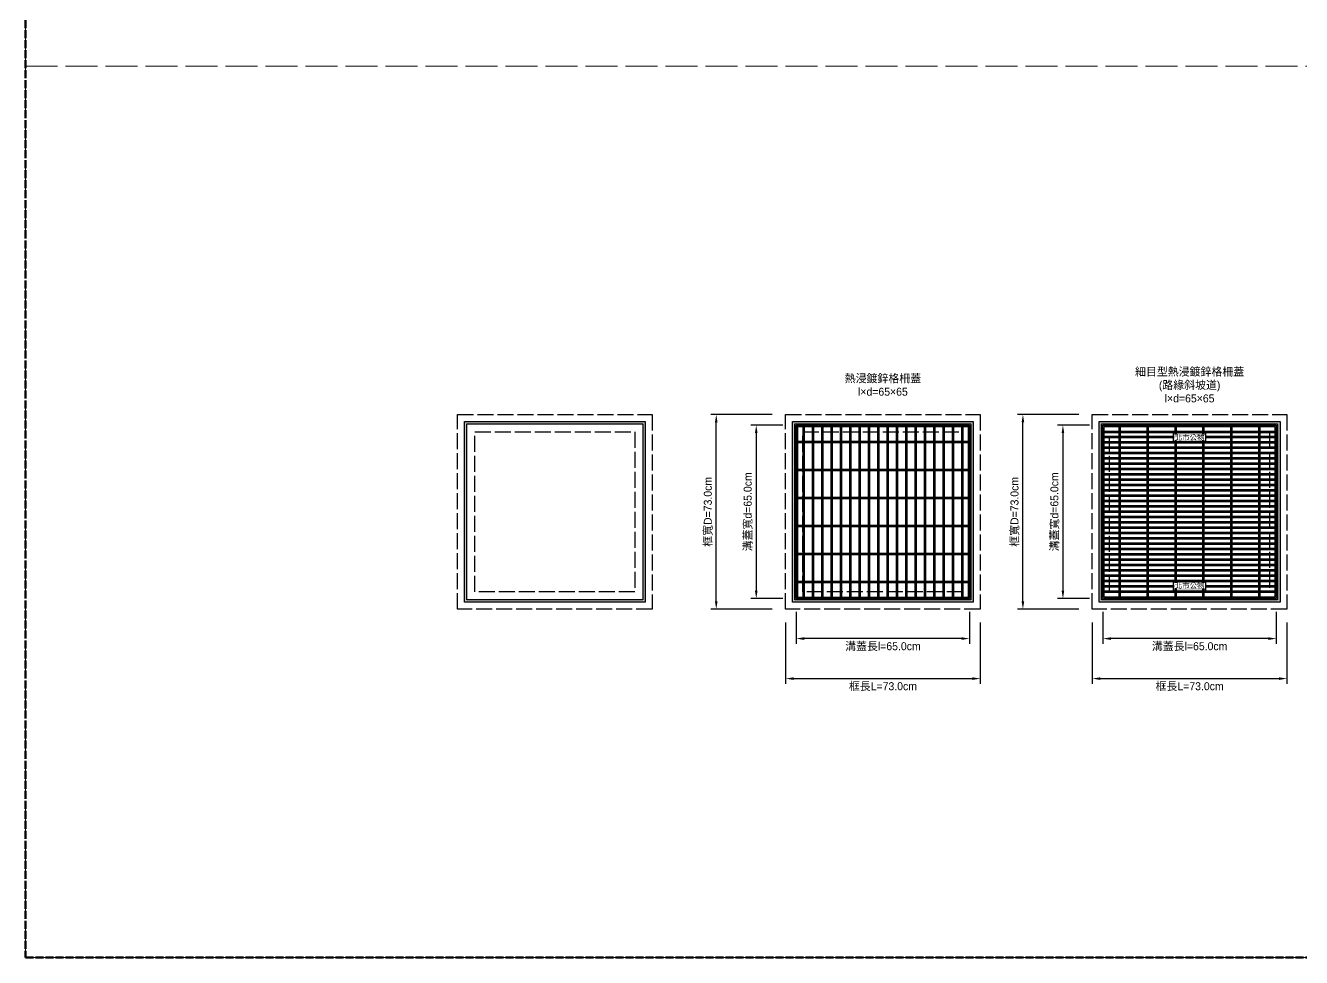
# Model space of a CAD drawing. Extents: x -7340 to 3675, y -3342 to 777.
# Drawn here: x 300 to 778.4, y -1397 to -1047.8 of the extents above; entities that cross this region are included whole.
import ezdxf

# ---------------------------------------------------------------- set-up
doc = ezdxf.new("R2010")
doc.units = 0
doc.header["$MEASUREMENT"] = 0
doc.linetypes.add('ACAD_ISO02W100', pattern=[15, 12, -3])
doc.layers.add('一、3.基本-變更', color=1, linetype='Continuous', lineweight=50)
doc.layers.add('二、6.繪圖-其他施作項目', color=35, linetype='Continuous', lineweight=30)
doc.layers.add('一、4.基本-隱藏', color=9, linetype='ACAD_ISO02W100', lineweight=20, plot=False)
doc.layers.add('三、3.文字-註解文字', color=2, linetype='Continuous')
doc.styles.get("Standard").update_dxf_attribs({"font": 'kaiu.ttf', "height": 2})
doc.styles.add('註解文字', font='MS PGothic.ttf', dxfattribs={"height": 3})
doc.dimstyles.new('註解文字', dxfattribs={"dimtxt": 3, "dimasz": 3, "dimexe": 2, "dimexo": 5, "dimgap": 1, "dimtad": 2, "dimzin": 0, "dimdsep": 46, "dimtxsty": '註解文字', "dimcen": 0.1, "dimclrd": 144, "dimclre": 144, "dimclrt": 256, "dimadec": 0, "dimazin": 0, "dimtfac": 1, "dimtofl": 0, "dimtmove": 0, "dimatfit": 3, "dimfxl": 15, "dimtolj": 1, "dimtzin": 0, "dimlwd": -1, "dimlwe": -1, "dimarcsym": 1})
pattern_1 = [(45, (-813.8608, -1016.3457), (-2.65165, 2.65165), []), (45, (-812.977, -1016.3457), (-2.65165, 2.65165), []), (45, (-812.093, -1016.3457), (-2.65165, 2.65165), []), (45, (-811.209, -1016.3457), (-2.65165, 2.65165), [])]

# ---------------------------------------------------------------- blocks, each defined once
blk = doc.blocks.new('*D14')
at = {"layer": 'Defpoints', "color": 0, "transparency": 16777216}
for p in [(589, -1197.5), (574, -1262.5), (589, -1262.5)]:
    blk.add_point(p, dxfattribs=at)
at = {"layer": '三、3.文字-註解文字', "color": 144, "transparency": 16777216}
for p, q in [((584, -1197.5), (572, -1197.5)), ((574, -1200.5), (574, -1259.5)), ((584, -1262.5), (572, -1262.5))]:
    blk.add_line(p, q, dxfattribs=at)
for points in [[(573.5, -1200.5), (574.5, -1200.5), (574, -1197.5)], [(573.5, -1259.5), (574.5, -1259.5), (574, -1262.5)]]:
    blk.add_solid(points, dxfattribs=at)
at = {"layer": '三、3.文字-註解文字', "transparency": 16777216, "insert": (570.97, -1230), "char_height": 3, "attachment_point": 5, "rotation": 90, "style": '註解文字'}
blk.add_mtext('\\A1;溝蓋寬{\\fMS PGothic|b0|i0|c128|p34;d=65.0cm}', dxfattribs=at)
blk = doc.blocks.new('*D15')
at = {"layer": 'Defpoints', "color": 0, "transparency": 16777216}
for p in [(589, -1262.5), (654, -1262.5), (589, -1277.5)]:
    blk.add_point(p, dxfattribs=at)
at = {"layer": '三、3.文字-註解文字', "color": 144, "transparency": 16777216}
for p, q in [((589, -1267.5), (589, -1279.5)), ((654, -1267.5), (654, -1279.5)), ((651, -1277.5), (592, -1277.5))]:
    blk.add_line(p, q, dxfattribs=at)
for points in [[(592, -1277), (592, -1278), (589, -1277.5)], [(651, -1277), (651, -1278), (654, -1277.5)]]:
    blk.add_solid(points, dxfattribs=at)
at = {"layer": '三、3.文字-註解文字', "transparency": 16777216, "insert": (621.5, -1280.53), "char_height": 3, "attachment_point": 5, "style": '註解文字'}
blk.add_mtext('\\A1;溝蓋長l{\\fMS PGothic|b0|i0|c128|p34;=65.0cm}', dxfattribs=at)
blk = doc.blocks.new('*D20')
at = {"layer": 'Defpoints', "color": 0, "transparency": 16777216}
for p in [(704, -1197.5), (689, -1262.5), (704, -1262.5)]:
    blk.add_point(p, dxfattribs=at)
at = {"layer": '三、3.文字-註解文字', "color": 144, "transparency": 16777216}
for p, q in [((699, -1197.5), (687, -1197.5)), ((689, -1200.5), (689, -1259.5)), ((699, -1262.5), (687, -1262.5))]:
    blk.add_line(p, q, dxfattribs=at)
for points in [[(688.5, -1200.5), (689.5, -1200.5), (689, -1197.5)], [(688.5, -1259.5), (689.5, -1259.5), (689, -1262.5)]]:
    blk.add_solid(points, dxfattribs=at)
at = {"layer": '三、3.文字-註解文字', "transparency": 16777216, "insert": (685.97, -1230), "char_height": 3, "attachment_point": 5, "rotation": 90, "style": '註解文字'}
blk.add_mtext('\\A1;溝蓋寬{\\fMS PGothic|b0|i0|c128|p34;d=65.0cm}', dxfattribs=at)
blk = doc.blocks.new('*D21')
at = {"layer": 'Defpoints', "color": 0, "transparency": 16777216}
for p in [(704, -1262.5), (769, -1262.5), (704, -1277.5)]:
    blk.add_point(p, dxfattribs=at)
at = {"layer": '三、3.文字-註解文字', "color": 144, "transparency": 16777216}
for p, q in [((704, -1267.5), (704, -1279.5)), ((769, -1267.5), (769, -1279.5)), ((766, -1277.5), (707, -1277.5))]:
    blk.add_line(p, q, dxfattribs=at)
for points in [[(707, -1277), (707, -1278), (704, -1277.5)], [(766, -1277), (766, -1278), (769, -1277.5)]]:
    blk.add_solid(points, dxfattribs=at)
at = {"layer": '三、3.文字-註解文字', "transparency": 16777216, "insert": (736.5, -1280.53), "char_height": 3, "attachment_point": 5, "style": '註解文字'}
blk.add_mtext('\\A1;溝蓋長l{\\fMS PGothic|b0|i0|c128|p34;=65.0cm}', dxfattribs=at)
blk = doc.blocks.new('*D28')
at = {"layer": 'Defpoints', "color": 0, "transparency": 16777216}
for p in [(585, -1266.5), (658, -1266.5), (658, -1292.5)]:
    blk.add_point(p, dxfattribs=at)
at = {"layer": '三、3.文字-註解文字', "color": 144, "transparency": 16777216}
for p, q in [((585, -1271.5), (585, -1294.5)), ((658, -1271.5), (658, -1294.5)), ((588, -1292.5), (655, -1292.5))]:
    blk.add_line(p, q, dxfattribs=at)
for points in [[(588, -1292), (588, -1293), (585, -1292.5)], [(655, -1292), (655, -1293), (658, -1292.5)]]:
    blk.add_solid(points, dxfattribs=at)
at = {"layer": '三、3.文字-註解文字', "transparency": 16777216, "insert": (621.5, -1295.52), "char_height": 3, "attachment_point": 5, "style": '註解文字'}
blk.add_mtext('\\A1;框長L=73.0cm', dxfattribs=at)
blk = doc.blocks.new('*D29')
at = {"layer": 'Defpoints', "color": 0, "transparency": 16777216}
for p in [(559, -1193.5), (585, -1193.5), (585, -1266.5)]:
    blk.add_point(p, dxfattribs=at)
at = {"layer": '三、3.文字-註解文字', "color": 144, "transparency": 16777216}
for p, q in [((580, -1193.5), (557, -1193.5)), ((559, -1263.5), (559, -1196.5)), ((580, -1266.5), (557, -1266.5))]:
    blk.add_line(p, q, dxfattribs=at)
for points in [[(558.5, -1196.5), (559.5, -1196.5), (559, -1193.5)], [(558.5, -1263.5), (559.5, -1263.5), (559, -1266.5)]]:
    blk.add_solid(points, dxfattribs=at)
at = {"layer": '三、3.文字-註解文字', "transparency": 16777216, "insert": (556.01, -1230), "char_height": 3, "attachment_point": 5, "rotation": 90, "style": '註解文字'}
blk.add_mtext('\\A1;框{\\fMS PGothic|b0|i0|c128|p34;寬D=73.0cm}', dxfattribs=at)
blk = doc.blocks.new('*D30')
at = {"layer": 'Defpoints', "color": 0, "transparency": 16777216}
for p in [(700, -1266.5), (773, -1266.5), (773, -1292.5)]:
    blk.add_point(p, dxfattribs=at)
at = {"layer": '三、3.文字-註解文字', "color": 144, "transparency": 16777216}
for p, q in [((700, -1271.5), (700, -1294.5)), ((773, -1271.5), (773, -1294.5)), ((703, -1292.5), (770, -1292.5))]:
    blk.add_line(p, q, dxfattribs=at)
for points in [[(703, -1292), (703, -1293), (700, -1292.5)], [(770, -1292), (770, -1293), (773, -1292.5)]]:
    blk.add_solid(points, dxfattribs=at)
at = {"layer": '三、3.文字-註解文字', "transparency": 16777216, "insert": (736.5, -1295.52), "char_height": 3, "attachment_point": 5, "style": '註解文字'}
blk.add_mtext('\\A1;框長L=73.0cm', dxfattribs=at)
blk = doc.blocks.new('*D35')
at = {"layer": 'Defpoints', "color": 0, "transparency": 16777216}
for p in [(674, -1193.5), (700, -1193.5), (700, -1266.5)]:
    blk.add_point(p, dxfattribs=at)
at = {"layer": '三、3.文字-註解文字', "color": 144, "transparency": 16777216}
for p, q in [((695, -1193.5), (672, -1193.5)), ((674, -1263.5), (674, -1196.5)), ((695, -1266.5), (672, -1266.5))]:
    blk.add_line(p, q, dxfattribs=at)
for points in [[(673.5, -1196.5), (674.5, -1196.5), (674, -1193.5)], [(673.5, -1263.5), (674.5, -1263.5), (674, -1266.5)]]:
    blk.add_solid(points, dxfattribs=at)
at = {"layer": '三、3.文字-註解文字', "transparency": 16777216, "insert": (671.01, -1230), "char_height": 3, "attachment_point": 5, "rotation": 90, "style": '註解文字'}
blk.add_mtext('\\A1;框{\\fMS PGothic|b0|i0|c128|p34;寬D=73.0cm}', dxfattribs=at)

msp = doc.modelspace()

# ---------------------------------------------------------------- hatches: boundary and pattern name
at = {"layer": '二、6.繪圖-其他施作項目'}
h = msp.add_hatch(color=256, dxfattribs=at)
h.dxf.hatch_style = 1
h.paths.add_polyline_path([(464.6, -1263.9), (532.4, -1263.9), (532.4, -1196.1), (464.6, -1196.1)])
h.paths.add_polyline_path([(465.5, -1197), (531.5, -1197), (531.5, -1263), (465.5, -1263)], flags=16)
h = msp.add_hatch(color=256, dxfattribs=at)
h.dxf.hatch_style = 1
h.paths.add_polyline_path([(587.6, -1263.9), (655.4, -1263.9), (655.4, -1196.1), (587.6, -1196.1)])
h.paths.add_polyline_path([(588.5, -1197), (654.5, -1197), (654.5, -1263), (588.5, -1263)], flags=16)
h = msp.add_hatch(color=256, dxfattribs=at)
h.dxf.hatch_style = 1
h.paths.add_polyline_path([(742.5, -1204.25), (742.5, -1200.25), (730.5, -1200.25), (730.5, -1204.25)])
h = msp.add_hatch(dxfattribs=at)
h.set_pattern_fill('ANSI34', color=256, scale=5)
h.set_pattern_definition(pattern_1)
h.paths.add_polyline_path([(653.5, -1203.5), (589.5, -1203.5), (589.5, -1204), (653.5, -1204)])
h = msp.add_hatch(dxfattribs=at)
h.set_pattern_fill('ANSI34', color=256, scale=5)
h.set_pattern_definition(pattern_1)
h.paths.add_polyline_path([(653.5, -1214), (589.5, -1214), (589.5, -1214.5), (653.5, -1214.5)])
h = msp.add_hatch(dxfattribs=at)
h.set_pattern_fill('ANSI34', color=256, scale=5)
h.set_pattern_definition(pattern_1)
h.paths.add_polyline_path([(653.5, -1224.5), (589.5, -1224.5), (589.5, -1225), (653.5, -1225)])
h = msp.add_hatch(dxfattribs=at)
h.set_pattern_fill('ANSI34', color=256, scale=5)
h.set_pattern_definition(pattern_1)
h.paths.add_polyline_path([(653.5, -1235), (589.5, -1235), (589.5, -1235.5), (653.5, -1235.5)])
h = msp.add_hatch(dxfattribs=at)
h.set_pattern_fill('ANSI34', color=256, scale=5)
h.set_pattern_definition(pattern_1)
h.paths.add_polyline_path([(653.5, -1245.5), (589.5, -1245.5), (589.5, -1246), (653.5, -1246)])
h = msp.add_hatch(dxfattribs=at)
h.set_pattern_fill('ANSI34', color=256, scale=5)
h.set_pattern_definition(pattern_1)
h.paths.add_polyline_path([(653.5, -1256), (589.5, -1256), (589.5, -1256.5), (653.5, -1256.5)])
h = msp.add_hatch(color=256, dxfattribs=at)
h.dxf.hatch_style = 1
h.paths.add_polyline_path([(742.5, -1259.75), (742.5, -1255.75), (730.5, -1255.75), (730.5, -1259.75)])

# ---------------------------------------------------------------- linework, layer by layer
at = {"layer": '一、4.基本-隱藏'}
msp.add_lwpolyline([(300, -1063), (1050, -1063), (1050, -730), (300, -730)], close=True, dxfattribs=at)
at = {"layer": '二、6.繪圖-其他施作項目', "linetype": 'ACAD_ISO02W100', "ltscale": 0.5}
for points in [[(462, -1193.5), (535, -1193.5), (535, -1266.5), (462, -1266.5)], [(585, -1193.5), (658, -1193.5), (658, -1266.5), (585, -1266.5)], [(468.5, -1200), (528.5, -1200), (528.5, -1260), (468.5, -1260)], [(591.5, -1200), (651.5, -1200), (651.5, -1260), (591.5, -1260)]]:
    msp.add_lwpolyline(points, close=True, dxfattribs=at)
at = {"layer": '二、6.繪圖-其他施作項目'}
for points in [[(464.6, -1196.1), (532.4, -1196.1), (532.4, -1263.9), (464.6, -1263.9)], [(587.6, -1196.1), (655.4, -1196.1), (655.4, -1263.9), (587.6, -1263.9)], [(465.5, -1197), (531.5, -1197), (531.5, -1263), (465.5, -1263)], [(588.5, -1197), (654.5, -1197), (654.5, -1263), (588.5, -1263)], [(589, -1197.5), (654, -1197.5), (654, -1262.5), (589, -1262.5)], [(704, -1197.5), (769, -1197.5), (769, -1262.5), (704, -1262.5)], [(730.5, -1200.25), (742.5, -1200.25), (742.5, -1204.25), (730.5, -1204.25)], [(730.5, -1255.75), (742.5, -1255.75), (742.5, -1259.75), (730.5, -1259.75)]]:
    msp.add_lwpolyline(points, close=True, dxfattribs=at)
for points in [[(589, -1197.5), (654, -1197.5)], [(589, -1197.5), (589, -1262.5)], [(589.5, -1197.5), (589.5, -1262.5)], [(589.5, -1198), (653.5, -1198)], [(591.5, -1198), (591.5, -1203.5)], [(592, -1198), (592, -1203.5)], [(595, -1198), (595, -1203.5)], [(595.5, -1198), (595.5, -1203.5)], [(598.5, -1198), (598.5, -1203.5)], [(599, -1198), (599, -1203.5)], [(602, -1198), (602, -1203.5)], [(602.5, -1198), (602.5, -1203.5)], [(605.5, -1198), (605.5, -1203.5)], [(606, -1198), (606, -1203.5)], [(609, -1198), (609, -1203.5)], [(609.5, -1198), (609.5, -1203.5)], [(612.5, -1198), (612.5, -1203.5)], [(613, -1198), (613, -1203.5)], [(616, -1198), (616, -1203.5)], [(616.5, -1198), (616.5, -1203.5)], [(619.5, -1198), (619.5, -1203.5)], [(620, -1198), (620, -1203.5)], [(623, -1198), (623, -1203.5)], [(623.5, -1198), (623.5, -1203.5)], [(626.5, -1198), (626.5, -1203.5)], [(627, -1198), (627, -1203.5)], [(630, -1198), (630, -1203.5)], [(630.5, -1198), (630.5, -1203.5)], [(633.5, -1198), (633.5, -1203.5)], [(634, -1198), (634, -1203.5)], [(637, -1198), (637, -1203.5)], [(637.5, -1198), (637.5, -1203.5)], [(640.5, -1198), (640.5, -1203.5)], [(641, -1198), (641, -1203.5)], [(644, -1198), (644, -1203.5)], [(644.5, -1198), (644.5, -1203.5)], [(647.5, -1198), (647.5, -1203.5)], [(648, -1198), (648, -1203.5)], [(651, -1198), (651, -1203.5)], [(651.5, -1198), (651.5, -1203.5)], [(653.5, -1197.5), (653.5, -1262.5)], [(654, -1197.5), (654, -1262.5)], [(704.5, -1198), (768.5, -1198)], [(704.5, -1262), (704.5, -1198)], [(704.5, -1199.75), (710, -1199.75)], [(704.5, -1200.25), (710, -1200.25)], [(710, -1198), (710, -1262)], [(710.5, -1198), (710.5, -1262)], [(710.5, -1199.75), (720.5, -1199.75)], [(710.5, -1200.25), (720.5, -1200.25)], [(720.5, -1198), (720.5, -1262)], [(721, -1198), (721, -1262)], [(721, -1199.75), (731, -1199.75)], [(721, -1200.25), (731, -1200.25)], [(731, -1198), (731, -1262)], [(731.5, -1198), (731.5, -1262)], [(731.5, -1199.75), (741.5, -1199.75)], [(731.5, -1200.25), (741.5, -1200.25)], [(741.5, -1262), (741.5, -1198)], [(742, -1262), (742, -1198)], [(742, -1199.75), (752, -1199.75)], [(742, -1200.25), (752, -1200.25)], [(752, -1262), (752, -1198)], [(752.5, -1262), (752.5, -1198)], [(752.5, -1199.75), (762.5, -1199.75)], [(752.5, -1200.25), (762.5, -1200.25)], [(762.5, -1262), (762.5, -1198)], [(763, -1262), (763, -1198)], [(763, -1199.75), (768.5, -1199.75)], [(763, -1200.25), (768.5, -1200.25)], [(768.5, -1198), (768.5, -1262)], [(589.5, -1203.5), (653.5, -1203.5)], [(589.5, -1204), (653.5, -1204)], [(591.5, -1204), (591.5, -1214)], [(592, -1204), (592, -1214)], [(595, -1204), (595, -1214)], [(595.5, -1204), (595.5, -1214)], [(598.5, -1204), (598.5, -1214)], [(599, -1204), (599, -1214)], [(602, -1204), (602, -1214)], [(602.5, -1204), (602.5, -1214)], [(605.5, -1204), (605.5, -1214)], [(606, -1204), (606, -1214)], [(609, -1204), (609, -1214)], [(609.5, -1204), (609.5, -1214)], [(612.5, -1204), (612.5, -1214)], [(613, -1204), (613, -1214)], [(616, -1204), (616, -1214)], [(616.5, -1204), (616.5, -1214)], [(619.5, -1204), (619.5, -1214)], [(620, -1204), (620, -1214)], [(623, -1204), (623, -1214)], [(623.5, -1204), (623.5, -1214)], [(626.5, -1204), (626.5, -1214)], [(627, -1204), (627, -1214)], [(630, -1204), (630, -1214)], [(630.5, -1204), (630.5, -1214)], [(633.5, -1204), (633.5, -1214)], [(634, -1204), (634, -1214)], [(637, -1204), (637, -1214)], [(637.5, -1204), (637.5, -1214)], [(640.5, -1204), (640.5, -1214)], [(641, -1204), (641, -1214)], [(644, -1204), (644, -1214)], [(644.5, -1204), (644.5, -1214)], [(647.5, -1204), (647.5, -1214)], [(648, -1204), (648, -1214)], [(651, -1204), (651, -1214)], [(651.5, -1204), (651.5, -1214)], [(710, -1201.75), (704.5, -1201.75)], [(710, -1202.25), (704.5, -1202.25)], [(710, -1203.75), (704.5, -1203.75)], [(710, -1204.25), (704.5, -1204.25)], [(720.5, -1201.75), (710.5, -1201.75)], [(720.5, -1202.25), (710.5, -1202.25)], [(720.5, -1203.75), (710.5, -1203.75)], [(720.5, -1204.25), (710.5, -1204.25)], [(731, -1201.75), (721, -1201.75)], [(731, -1202.25), (721, -1202.25)], [(731, -1203.75), (721, -1203.75)], [(731, -1204.25), (721, -1204.25)], [(741.5, -1201.75), (731.5, -1201.75)], [(741.5, -1202.25), (731.5, -1202.25)], [(741.5, -1203.75), (731.5, -1203.75)], [(741.5, -1204.25), (731.5, -1204.25)], [(752, -1201.75), (742, -1201.75)], [(752, -1202.25), (742, -1202.25)], [(752, -1203.75), (742, -1203.75)], [(752, -1204.25), (742, -1204.25)], [(762.5, -1201.75), (752.5, -1201.75)], [(762.5, -1202.25), (752.5, -1202.25)], [(762.5, -1203.75), (752.5, -1203.75)], [(762.5, -1204.25), (752.5, -1204.25)], [(768.5, -1201.75), (763, -1201.75)], [(768.5, -1202.25), (763, -1202.25)], [(768.5, -1203.75), (763, -1203.75)], [(768.5, -1204.25), (763, -1204.25)], [(710, -1205.75), (704.5, -1205.75)], [(710, -1206.25), (704.5, -1206.25)], [(710, -1207.75), (704.5, -1207.75)], [(710, -1208.25), (704.5, -1208.25)], [(710, -1209.75), (704.5, -1209.75)], [(710, -1210.25), (704.5, -1210.25)], [(720.5, -1205.75), (710.5, -1205.75)], [(720.5, -1206.25), (710.5, -1206.25)], [(720.5, -1207.75), (710.5, -1207.75)], [(720.5, -1208.25), (710.5, -1208.25)], [(720.5, -1209.75), (710.5, -1209.75)], [(720.5, -1210.25), (710.5, -1210.25)], [(731, -1205.75), (721, -1205.75)], [(731, -1206.25), (721, -1206.25)], [(731, -1207.75), (721, -1207.75)], [(731, -1208.25), (721, -1208.25)], [(731, -1209.75), (721, -1209.75)], [(731, -1210.25), (721, -1210.25)], [(741.5, -1205.75), (731.5, -1205.75)], [(741.5, -1206.25), (731.5, -1206.25)], [(741.5, -1207.75), (731.5, -1207.75)], [(741.5, -1208.25), (731.5, -1208.25)], [(741.5, -1209.75), (731.5, -1209.75)], [(741.5, -1210.25), (731.5, -1210.25)], [(752, -1205.75), (742, -1205.75)], [(752, -1206.25), (742, -1206.25)], [(752, -1207.75), (742, -1207.75)], [(752, -1208.25), (742, -1208.25)], [(752, -1209.75), (742, -1209.75)], [(752, -1210.25), (742, -1210.25)], [(762.5, -1205.75), (752.5, -1205.75)], [(762.5, -1206.25), (752.5, -1206.25)], [(762.5, -1207.75), (752.5, -1207.75)], [(762.5, -1208.25), (752.5, -1208.25)], [(762.5, -1209.75), (752.5, -1209.75)], [(762.5, -1210.25), (752.5, -1210.25)], [(768.5, -1205.75), (763, -1205.75)], [(768.5, -1206.25), (763, -1206.25)], [(768.5, -1207.75), (763, -1207.75)], [(768.5, -1208.25), (763, -1208.25)], [(768.5, -1209.75), (763, -1209.75)], [(768.5, -1210.25), (763, -1210.25)], [(589.5, -1214), (653.5, -1214)], [(589.5, -1214.5), (653.5, -1214.5)], [(591.5, -1214.5), (591.5, -1224.5)], [(592, -1214.5), (592, -1224.5)], [(595, -1214.5), (595, -1224.5)], [(595.5, -1214.5), (595.5, -1224.5)], [(598.5, -1214.5), (598.5, -1224.5)], [(599, -1214.5), (599, -1224.5)], [(602, -1214.5), (602, -1224.5)], [(602.5, -1214.5), (602.5, -1224.5)], [(605.5, -1214.5), (605.5, -1224.5)], [(606, -1214.5), (606, -1224.5)], [(609, -1214.5), (609, -1224.5)], [(609.5, -1214.5), (609.5, -1224.5)], [(612.5, -1214.5), (612.5, -1224.5)], [(613, -1214.5), (613, -1224.5)], [(616, -1214.5), (616, -1224.5)], [(616.5, -1214.5), (616.5, -1224.5)], [(619.5, -1214.5), (619.5, -1224.5)], [(620, -1214.5), (620, -1224.5)], [(623, -1214.5), (623, -1224.5)], [(623.5, -1214.5), (623.5, -1224.5)], [(626.5, -1214.5), (626.5, -1224.5)], [(627, -1214.5), (627, -1224.5)], [(630, -1214.5), (630, -1224.5)], [(630.5, -1214.5), (630.5, -1224.5)], [(633.5, -1214.5), (633.5, -1224.5)], [(634, -1214.5), (634, -1224.5)], [(637, -1214.5), (637, -1224.5)], [(637.5, -1214.5), (637.5, -1224.5)], [(640.5, -1214.5), (640.5, -1224.5)], [(641, -1214.5), (641, -1224.5)], [(644, -1214.5), (644, -1224.5)], [(644.5, -1214.5), (644.5, -1224.5)], [(647.5, -1214.5), (647.5, -1224.5)], [(648, -1214.5), (648, -1224.5)], [(651, -1214.5), (651, -1224.5)], [(651.5, -1214.5), (651.5, -1224.5)], [(710, -1211.75), (704.5, -1211.75)], [(710, -1212.25), (704.5, -1212.25)], [(710, -1213.75), (704.5, -1213.75)], [(710, -1214.25), (704.5, -1214.25)], [(720.5, -1211.75), (710.5, -1211.75)], [(720.5, -1212.25), (710.5, -1212.25)], [(720.5, -1213.75), (710.5, -1213.75)], [(720.5, -1214.25), (710.5, -1214.25)], [(731, -1211.75), (721, -1211.75)], [(731, -1212.25), (721, -1212.25)], [(731, -1213.75), (721, -1213.75)], [(731, -1214.25), (721, -1214.25)], [(741.5, -1211.75), (731.5, -1211.75)], [(741.5, -1212.25), (731.5, -1212.25)], [(741.5, -1213.75), (731.5, -1213.75)], [(741.5, -1214.25), (731.5, -1214.25)], [(752, -1211.75), (742, -1211.75)], [(752, -1212.25), (742, -1212.25)], [(752, -1213.75), (742, -1213.75)], [(752, -1214.25), (742, -1214.25)], [(762.5, -1211.75), (752.5, -1211.75)], [(762.5, -1212.25), (752.5, -1212.25)], [(762.5, -1213.75), (752.5, -1213.75)], [(762.5, -1214.25), (752.5, -1214.25)], [(768.5, -1211.75), (763, -1211.75)], [(768.5, -1212.25), (763, -1212.25)], [(768.5, -1213.75), (763, -1213.75)], [(768.5, -1214.25), (763, -1214.25)], [(710, -1215.75), (704.5, -1215.75)], [(710, -1216.25), (704.5, -1216.25)], [(710, -1217.75), (704.5, -1217.75)], [(710, -1218.25), (704.5, -1218.25)], [(710, -1219.75), (704.5, -1219.75)], [(720.5, -1215.75), (710.5, -1215.75)], [(720.5, -1216.25), (710.5, -1216.25)], [(720.5, -1217.75), (710.5, -1217.75)], [(720.5, -1218.25), (710.5, -1218.25)], [(720.5, -1219.75), (710.5, -1219.75)], [(731, -1215.75), (721, -1215.75)], [(731, -1216.25), (721, -1216.25)], [(731, -1217.75), (721, -1217.75)], [(731, -1218.25), (721, -1218.25)], [(731, -1219.75), (721, -1219.75)], [(741.5, -1215.75), (731.5, -1215.75)], [(741.5, -1216.25), (731.5, -1216.25)], [(741.5, -1217.75), (731.5, -1217.75)], [(741.5, -1218.25), (731.5, -1218.25)], [(741.5, -1219.75), (731.5, -1219.75)], [(752, -1215.75), (742, -1215.75)], [(752, -1216.25), (742, -1216.25)], [(752, -1217.75), (742, -1217.75)], [(752, -1218.25), (742, -1218.25)], [(752, -1219.75), (742, -1219.75)], [(762.5, -1215.75), (752.5, -1215.75)], [(762.5, -1216.25), (752.5, -1216.25)], [(762.5, -1217.75), (752.5, -1217.75)], [(762.5, -1218.25), (752.5, -1218.25)], [(762.5, -1219.75), (752.5, -1219.75)], [(768.5, -1215.75), (763, -1215.75)], [(768.5, -1216.25), (763, -1216.25)], [(768.5, -1217.75), (763, -1217.75)], [(768.5, -1218.25), (763, -1218.25)], [(768.5, -1219.75), (763, -1219.75)], [(589.5, -1224.5), (653.5, -1224.5)], [(710, -1220.25), (704.5, -1220.25)], [(710, -1221.75), (704.5, -1221.75)], [(710, -1222.25), (704.5, -1222.25)], [(710, -1223.75), (704.5, -1223.75)], [(710, -1224.25), (704.5, -1224.25)], [(720.5, -1220.25), (710.5, -1220.25)], [(720.5, -1221.75), (710.5, -1221.75)], [(720.5, -1222.25), (710.5, -1222.25)], [(720.5, -1223.75), (710.5, -1223.75)], [(720.5, -1224.25), (710.5, -1224.25)], [(731, -1220.25), (721, -1220.25)], [(731, -1221.75), (721, -1221.75)], [(731, -1222.25), (721, -1222.25)], [(731, -1223.75), (721, -1223.75)], [(731, -1224.25), (721, -1224.25)], [(741.5, -1220.25), (731.5, -1220.25)], [(741.5, -1221.75), (731.5, -1221.75)], [(741.5, -1222.25), (731.5, -1222.25)], [(741.5, -1223.75), (731.5, -1223.75)], [(741.5, -1224.25), (731.5, -1224.25)], [(752, -1220.25), (742, -1220.25)], [(752, -1221.75), (742, -1221.75)], [(752, -1222.25), (742, -1222.25)], [(752, -1223.75), (742, -1223.75)], [(752, -1224.25), (742, -1224.25)], [(762.5, -1220.25), (752.5, -1220.25)], [(762.5, -1221.75), (752.5, -1221.75)], [(762.5, -1222.25), (752.5, -1222.25)], [(762.5, -1223.75), (752.5, -1223.75)], [(762.5, -1224.25), (752.5, -1224.25)], [(768.5, -1220.25), (763, -1220.25)], [(768.5, -1221.75), (763, -1221.75)], [(768.5, -1222.25), (763, -1222.25)], [(768.5, -1223.75), (763, -1223.75)], [(768.5, -1224.25), (763, -1224.25)], [(589.5, -1225), (653.5, -1225)], [(591.5, -1225), (591.5, -1235)], [(592, -1225), (592, -1235)], [(595, -1225), (595, -1235)], [(595.5, -1225), (595.5, -1235)], [(598.5, -1225), (598.5, -1235)], [(599, -1225), (599, -1235)], [(602, -1225), (602, -1235)], [(602.5, -1225), (602.5, -1235)], [(605.5, -1225), (605.5, -1235)], [(606, -1225), (606, -1235)], [(609, -1225), (609, -1235)], [(609.5, -1225), (609.5, -1235)], [(612.5, -1225), (612.5, -1235)], [(613, -1225), (613, -1235)], [(616, -1225), (616, -1235)], [(616.5, -1225), (616.5, -1235)], [(619.5, -1225), (619.5, -1235)], [(620, -1225), (620, -1235)], [(623, -1225), (623, -1235)], [(623.5, -1225), (623.5, -1235)], [(626.5, -1225), (626.5, -1235)], [(627, -1225), (627, -1235)], [(630, -1225), (630, -1235)], [(630.5, -1225), (630.5, -1235)], [(633.5, -1225), (633.5, -1235)], [(634, -1225), (634, -1235)], [(637, -1225), (637, -1235)], [(637.5, -1225), (637.5, -1235)], [(640.5, -1225), (640.5, -1235)], [(641, -1225), (641, -1235)], [(644, -1225), (644, -1235)], [(644.5, -1225), (644.5, -1235)], [(647.5, -1225), (647.5, -1235)], [(648, -1225), (648, -1235)], [(651, -1225), (651, -1235)], [(651.5, -1225), (651.5, -1235)], [(710, -1225.75), (704.5, -1225.75)], [(710, -1226.25), (704.5, -1226.25)], [(710, -1227.75), (704.5, -1227.75)], [(710, -1228.25), (704.5, -1228.25)], [(720.5, -1225.75), (710.5, -1225.75)], [(720.5, -1226.25), (710.5, -1226.25)], [(720.5, -1227.75), (710.5, -1227.75)], [(720.5, -1228.25), (710.5, -1228.25)], [(731, -1225.75), (721, -1225.75)], [(731, -1226.25), (721, -1226.25)], [(731, -1227.75), (721, -1227.75)], [(731, -1228.25), (721, -1228.25)], [(741.5, -1225.75), (731.5, -1225.75)], [(741.5, -1226.25), (731.5, -1226.25)], [(741.5, -1227.75), (731.5, -1227.75)], [(741.5, -1228.25), (731.5, -1228.25)], [(752, -1225.75), (742, -1225.75)], [(752, -1226.25), (742, -1226.25)], [(752, -1227.75), (742, -1227.75)], [(752, -1228.25), (742, -1228.25)], [(762.5, -1225.75), (752.5, -1225.75)], [(762.5, -1226.25), (752.5, -1226.25)], [(762.5, -1227.75), (752.5, -1227.75)], [(762.5, -1228.25), (752.5, -1228.25)], [(768.5, -1225.75), (763, -1225.75)], [(768.5, -1226.25), (763, -1226.25)], [(768.5, -1227.75), (763, -1227.75)], [(768.5, -1228.25), (763, -1228.25)], [(710, -1229.75), (704.5, -1229.75)], [(710, -1230.25), (704.5, -1230.25)], [(710, -1231.75), (704.5, -1231.75)], [(710, -1232.25), (704.5, -1232.25)], [(710, -1233.75), (704.5, -1233.75)], [(710, -1234.25), (704.5, -1234.25)], [(720.5, -1229.75), (710.5, -1229.75)], [(720.5, -1230.25), (710.5, -1230.25)], [(720.5, -1231.75), (710.5, -1231.75)], [(720.5, -1232.25), (710.5, -1232.25)], [(720.5, -1233.75), (710.5, -1233.75)], [(720.5, -1234.25), (710.5, -1234.25)], [(731, -1229.75), (721, -1229.75)], [(731, -1230.25), (721, -1230.25)], [(731, -1231.75), (721, -1231.75)], [(731, -1232.25), (721, -1232.25)], [(731, -1233.75), (721, -1233.75)], [(731, -1234.25), (721, -1234.25)], [(741.5, -1229.75), (731.5, -1229.75)], [(741.5, -1230.25), (731.5, -1230.25)], [(741.5, -1231.75), (731.5, -1231.75)], [(741.5, -1232.25), (731.5, -1232.25)], [(741.5, -1233.75), (731.5, -1233.75)], [(741.5, -1234.25), (731.5, -1234.25)], [(752, -1229.75), (742, -1229.75)], [(752, -1230.25), (742, -1230.25)], [(752, -1231.75), (742, -1231.75)], [(752, -1232.25), (742, -1232.25)], [(752, -1233.75), (742, -1233.75)], [(752, -1234.25), (742, -1234.25)], [(762.5, -1229.75), (752.5, -1229.75)], [(762.5, -1230.25), (752.5, -1230.25)], [(762.5, -1231.75), (752.5, -1231.75)], [(762.5, -1232.25), (752.5, -1232.25)], [(762.5, -1233.75), (752.5, -1233.75)], [(762.5, -1234.25), (752.5, -1234.25)], [(768.5, -1229.75), (763, -1229.75)], [(768.5, -1230.25), (763, -1230.25)], [(768.5, -1231.75), (763, -1231.75)], [(768.5, -1232.25), (763, -1232.25)], [(768.5, -1233.75), (763, -1233.75)], [(768.5, -1234.25), (763, -1234.25)], [(589.5, -1235), (653.5, -1235)], [(589.5, -1235.5), (653.5, -1235.5)], [(591.5, -1235.5), (591.5, -1245.5)], [(592, -1235.5), (592, -1245.5)], [(595, -1235.5), (595, -1245.5)], [(595.5, -1235.5), (595.5, -1245.5)], [(598.5, -1235.5), (598.5, -1245.5)], [(599, -1235.5), (599, -1245.5)], [(602, -1235.5), (602, -1245.5)], [(602.5, -1235.5), (602.5, -1245.5)], [(605.5, -1235.5), (605.5, -1245.5)], [(606, -1235.5), (606, -1245.5)], [(609, -1235.5), (609, -1245.5)], [(609.5, -1235.5), (609.5, -1245.5)], [(612.5, -1235.5), (612.5, -1245.5)], [(613, -1235.5), (613, -1245.5)], [(616, -1235.5), (616, -1245.5)], [(616.5, -1235.5), (616.5, -1245.5)], [(619.5, -1235.5), (619.5, -1245.5)], [(620, -1235.5), (620, -1245.5)], [(623, -1235.5), (623, -1245.5)], [(623.5, -1235.5), (623.5, -1245.5)], [(626.5, -1235.5), (626.5, -1245.5)], [(627, -1235.5), (627, -1245.5)], [(630, -1235.5), (630, -1245.5)], [(630.5, -1235.5), (630.5, -1245.5)], [(633.5, -1235.5), (633.5, -1245.5)], [(634, -1235.5), (634, -1245.5)], [(637, -1235.5), (637, -1245.5)], [(637.5, -1235.5), (637.5, -1245.5)], [(640.5, -1235.5), (640.5, -1245.5)], [(641, -1235.5), (641, -1245.5)], [(644, -1235.5), (644, -1245.5)], [(644.5, -1235.5), (644.5, -1245.5)], [(647.5, -1235.5), (647.5, -1245.5)], [(648, -1235.5), (648, -1245.5)], [(651, -1235.5), (651, -1245.5)], [(651.5, -1235.5), (651.5, -1245.5)], [(710, -1235.75), (704.5, -1235.75)], [(710, -1236.25), (704.5, -1236.25)], [(710, -1237.75), (704.5, -1237.75)], [(710, -1238.25), (704.5, -1238.25)], [(720.5, -1235.75), (710.5, -1235.75)], [(720.5, -1236.25), (710.5, -1236.25)], [(720.5, -1237.75), (710.5, -1237.75)], [(720.5, -1238.25), (710.5, -1238.25)], [(731, -1235.75), (721, -1235.75)], [(731, -1236.25), (721, -1236.25)], [(731, -1237.75), (721, -1237.75)], [(731, -1238.25), (721, -1238.25)], [(741.5, -1235.75), (731.5, -1235.75)], [(741.5, -1236.25), (731.5, -1236.25)], [(741.5, -1237.75), (731.5, -1237.75)], [(741.5, -1238.25), (731.5, -1238.25)], [(752, -1235.75), (742, -1235.75)], [(752, -1236.25), (742, -1236.25)], [(752, -1237.75), (742, -1237.75)], [(752, -1238.25), (742, -1238.25)], [(762.5, -1235.75), (752.5, -1235.75)], [(762.5, -1236.25), (752.5, -1236.25)], [(762.5, -1237.75), (752.5, -1237.75)], [(762.5, -1238.25), (752.5, -1238.25)], [(768.5, -1235.75), (763, -1235.75)], [(768.5, -1236.25), (763, -1236.25)], [(768.5, -1237.75), (763, -1237.75)], [(768.5, -1238.25), (763, -1238.25)], [(710, -1239.75), (704.5, -1239.75)], [(710, -1240.25), (704.5, -1240.25)], [(710, -1241.75), (704.5, -1241.75)], [(710, -1242.25), (704.5, -1242.25)], [(710, -1243.75), (704.5, -1243.75)], [(720.5, -1239.75), (710.5, -1239.75)], [(720.5, -1240.25), (710.5, -1240.25)], [(720.5, -1241.75), (710.5, -1241.75)], [(720.5, -1242.25), (710.5, -1242.25)], [(720.5, -1243.75), (710.5, -1243.75)], [(731, -1239.75), (721, -1239.75)], [(731, -1240.25), (721, -1240.25)], [(731, -1241.75), (721, -1241.75)], [(731, -1242.25), (721, -1242.25)], [(731, -1243.75), (721, -1243.75)], [(741.5, -1239.75), (731.5, -1239.75)], [(741.5, -1240.25), (731.5, -1240.25)], [(741.5, -1241.75), (731.5, -1241.75)], [(741.5, -1242.25), (731.5, -1242.25)], [(741.5, -1243.75), (731.5, -1243.75)], [(752, -1239.75), (742, -1239.75)], [(752, -1240.25), (742, -1240.25)], [(752, -1241.75), (742, -1241.75)], [(752, -1242.25), (742, -1242.25)], [(752, -1243.75), (742, -1243.75)], [(762.5, -1239.75), (752.5, -1239.75)], [(762.5, -1240.25), (752.5, -1240.25)], [(762.5, -1241.75), (752.5, -1241.75)], [(762.5, -1242.25), (752.5, -1242.25)], [(762.5, -1243.75), (752.5, -1243.75)], [(768.5, -1239.75), (763, -1239.75)], [(768.5, -1240.25), (763, -1240.25)], [(768.5, -1241.75), (763, -1241.75)], [(768.5, -1242.25), (763, -1242.25)], [(768.5, -1243.75), (763, -1243.75)], [(589.5, -1245.5), (653.5, -1245.5)], [(589.5, -1246), (653.5, -1246)], [(591.5, -1246), (591.5, -1256)], [(592, -1246), (592, -1256)], [(595, -1246), (595, -1256)], [(595.5, -1246), (595.5, -1256)], [(598.5, -1246), (598.5, -1256)], [(599, -1246), (599, -1256)], [(602, -1246), (602, -1256)], [(602.5, -1246), (602.5, -1256)], [(605.5, -1246), (605.5, -1256)], [(606, -1246), (606, -1256)], [(609, -1246), (609, -1256)], [(609.5, -1246), (609.5, -1256)], [(612.5, -1246), (612.5, -1256)], [(613, -1246), (613, -1256)], [(616, -1246), (616, -1256)], [(616.5, -1246), (616.5, -1256)], [(619.5, -1246), (619.5, -1256)], [(620, -1246), (620, -1256)], [(623, -1246), (623, -1256)], [(623.5, -1246), (623.5, -1256)], [(626.5, -1246), (626.5, -1256)], [(627, -1246), (627, -1256)], [(630, -1246), (630, -1256)], [(630.5, -1246), (630.5, -1256)], [(633.5, -1246), (633.5, -1256)], [(634, -1246), (634, -1256)], [(637, -1246), (637, -1256)], [(637.5, -1246), (637.5, -1256)], [(640.5, -1246), (640.5, -1256)], [(641, -1246), (641, -1256)], [(644, -1246), (644, -1256)], [(644.5, -1246), (644.5, -1256)], [(647.5, -1246), (647.5, -1256)], [(648, -1246), (648, -1256)], [(651, -1246), (651, -1256)], [(651.5, -1246), (651.5, -1256)], [(710, -1244.25), (704.5, -1244.25)], [(710, -1245.75), (704.5, -1245.75)], [(710, -1246.25), (704.5, -1246.25)], [(710, -1247.75), (704.5, -1247.75)], [(710, -1248.25), (704.5, -1248.25)], [(720.5, -1244.25), (710.5, -1244.25)], [(720.5, -1245.75), (710.5, -1245.75)], [(720.5, -1246.25), (710.5, -1246.25)], [(720.5, -1247.75), (710.5, -1247.75)], [(720.5, -1248.25), (710.5, -1248.25)], [(731, -1244.25), (721, -1244.25)], [(731, -1245.75), (721, -1245.75)], [(731, -1246.25), (721, -1246.25)], [(731, -1247.75), (721, -1247.75)], [(731, -1248.25), (721, -1248.25)], [(741.5, -1244.25), (731.5, -1244.25)], [(741.5, -1245.75), (731.5, -1245.75)], [(741.5, -1246.25), (731.5, -1246.25)], [(741.5, -1247.75), (731.5, -1247.75)], [(741.5, -1248.25), (731.5, -1248.25)], [(752, -1244.25), (742, -1244.25)], [(752, -1245.75), (742, -1245.75)], [(752, -1246.25), (742, -1246.25)], [(752, -1247.75), (742, -1247.75)], [(752, -1248.25), (742, -1248.25)], [(762.5, -1244.25), (752.5, -1244.25)], [(762.5, -1245.75), (752.5, -1245.75)], [(762.5, -1246.25), (752.5, -1246.25)], [(762.5, -1247.75), (752.5, -1247.75)], [(762.5, -1248.25), (752.5, -1248.25)], [(768.5, -1244.25), (763, -1244.25)], [(768.5, -1245.75), (763, -1245.75)], [(768.5, -1246.25), (763, -1246.25)], [(768.5, -1247.75), (763, -1247.75)], [(768.5, -1248.25), (763, -1248.25)], [(710, -1249.75), (704.5, -1249.75)], [(710, -1250.25), (704.5, -1250.25)], [(710, -1251.75), (704.5, -1251.75)], [(710, -1252.25), (704.5, -1252.25)], [(720.5, -1249.75), (710.5, -1249.75)], [(720.5, -1250.25), (710.5, -1250.25)], [(720.5, -1251.75), (710.5, -1251.75)], [(720.5, -1252.25), (710.5, -1252.25)], [(731, -1249.75), (721, -1249.75)], [(731, -1250.25), (721, -1250.25)], [(731, -1251.75), (721, -1251.75)], [(731, -1252.25), (721, -1252.25)], [(741.5, -1249.75), (731.5, -1249.75)], [(741.5, -1250.25), (731.5, -1250.25)], [(741.5, -1251.75), (731.5, -1251.75)], [(741.5, -1252.25), (731.5, -1252.25)], [(752, -1249.75), (742, -1249.75)], [(752, -1250.25), (742, -1250.25)], [(752, -1251.75), (742, -1251.75)], [(752, -1252.25), (742, -1252.25)], [(762.5, -1249.75), (752.5, -1249.75)], [(762.5, -1250.25), (752.5, -1250.25)], [(762.5, -1251.75), (752.5, -1251.75)], [(762.5, -1252.25), (752.5, -1252.25)], [(768.5, -1249.75), (763, -1249.75)], [(768.5, -1250.25), (763, -1250.25)], [(768.5, -1251.75), (763, -1251.75)], [(768.5, -1252.25), (763, -1252.25)], [(589.5, -1256), (653.5, -1256)], [(589.5, -1256.5), (653.5, -1256.5)], [(591.5, -1256.5), (591.5, -1262)], [(592, -1256.5), (592, -1262)], [(595, -1256.5), (595, -1262)], [(595.5, -1256.5), (595.5, -1262)], [(598.5, -1256.5), (598.5, -1262)], [(599, -1256.5), (599, -1262)], [(602, -1256.5), (602, -1262)], [(602.5, -1256.5), (602.5, -1262)], [(605.5, -1256.5), (605.5, -1262)], [(606, -1256.5), (606, -1262)], [(609, -1256.5), (609, -1262)], [(609.5, -1256.5), (609.5, -1262)], [(612.5, -1256.5), (612.5, -1262)], [(613, -1256.5), (613, -1262)], [(616, -1256.5), (616, -1262)], [(616.5, -1256.5), (616.5, -1262)], [(619.5, -1256.5), (619.5, -1262)], [(620, -1256.5), (620, -1262)], [(623, -1256.5), (623, -1262)], [(623.5, -1256.5), (623.5, -1262)], [(626.5, -1256.5), (626.5, -1262)], [(627, -1256.5), (627, -1262)], [(630, -1256.5), (630, -1262)], [(630.5, -1256.5), (630.5, -1262)], [(633.5, -1256.5), (633.5, -1262)], [(634, -1256.5), (634, -1262)], [(637, -1256.5), (637, -1262)], [(637.5, -1256.5), (637.5, -1262)], [(640.5, -1256.5), (640.5, -1262)], [(641, -1256.5), (641, -1262)], [(644, -1256.5), (644, -1262)], [(644.5, -1256.5), (644.5, -1262)], [(647.5, -1256.5), (647.5, -1262)], [(648, -1256.5), (648, -1262)], [(651, -1256.5), (651, -1262)], [(651.5, -1256.5), (651.5, -1262)], [(710, -1253.75), (704.5, -1253.75)], [(710, -1254.25), (704.5, -1254.25)], [(710, -1255.75), (704.5, -1255.75)], [(710, -1256.25), (704.5, -1256.25)], [(710, -1257.75), (704.5, -1257.75)], [(710, -1258.25), (704.5, -1258.25)], [(720.5, -1253.75), (710.5, -1253.75)], [(720.5, -1254.25), (710.5, -1254.25)], [(720.5, -1255.75), (710.5, -1255.75)], [(720.5, -1256.25), (710.5, -1256.25)], [(720.5, -1257.75), (710.5, -1257.75)], [(720.5, -1258.25), (710.5, -1258.25)], [(731, -1253.75), (721, -1253.75)], [(731, -1254.25), (721, -1254.25)], [(731, -1255.75), (721, -1255.75)], [(731, -1256.25), (721, -1256.25)], [(731, -1257.75), (721, -1257.75)], [(731, -1258.25), (721, -1258.25)], [(741.5, -1253.75), (731.5, -1253.75)], [(741.5, -1254.25), (731.5, -1254.25)], [(741.5, -1255.75), (731.5, -1255.75)], [(741.5, -1256.25), (731.5, -1256.25)], [(741.5, -1257.75), (731.5, -1257.75)], [(741.5, -1258.25), (731.5, -1258.25)], [(752, -1253.75), (742, -1253.75)], [(752, -1254.25), (742, -1254.25)], [(752, -1255.75), (742, -1255.75)], [(752, -1256.25), (742, -1256.25)], [(752, -1257.75), (742, -1257.75)], [(752, -1258.25), (742, -1258.25)], [(762.5, -1253.75), (752.5, -1253.75)], [(762.5, -1254.25), (752.5, -1254.25)], [(762.5, -1255.75), (752.5, -1255.75)], [(762.5, -1256.25), (752.5, -1256.25)], [(762.5, -1257.75), (752.5, -1257.75)], [(762.5, -1258.25), (752.5, -1258.25)], [(768.5, -1253.75), (763, -1253.75)], [(768.5, -1254.25), (763, -1254.25)], [(768.5, -1255.75), (763, -1255.75)], [(768.5, -1256.25), (763, -1256.25)], [(768.5, -1257.75), (763, -1257.75)], [(768.5, -1258.25), (763, -1258.25)], [(589, -1262.5), (654, -1262.5)], [(589.5, -1262), (653.5, -1262)], [(710, -1259.75), (704.5, -1259.75)], [(710, -1260.25), (704.5, -1260.25)], [(768.5, -1262), (704.5, -1262)], [(720.5, -1259.75), (710.5, -1259.75)], [(720.5, -1260.25), (710.5, -1260.25)], [(731, -1259.75), (721, -1259.75)], [(731, -1260.25), (721, -1260.25)], [(741.5, -1259.75), (731.5, -1259.75)], [(741.5, -1260.25), (731.5, -1260.25)], [(752, -1259.75), (742, -1259.75)], [(752, -1260.25), (742, -1260.25)], [(762.5, -1259.75), (752.5, -1259.75)], [(762.5, -1260.25), (752.5, -1260.25)], [(768.5, -1259.75), (763, -1259.75)], [(768.5, -1260.25), (763, -1260.25)]]:
    msp.add_lwpolyline(points, dxfattribs=at)

# ---------------------------------------------------------------- texts
at = {"layer": '三、3.文字-註解文字', "char_height": 3, "attachment_point": 5, "style": '註解文字'}
for s, insert in [('{\\fMS PGothic|b0|i0|c128|p34;細目型熱浸鍍鋅格柵蓋\\P(路緣斜坡道)\\P}l{\\fMS PGothic|b0|i0|c128|p34;×d=65×65}', (736.5, -1182.5)), ('{\\fMS PGothic|b0|i0|c128|p34;熱浸鍍鋅格柵蓋\\P}l{\\fMS PGothic|b0|i0|c128|p34;×d=65×65}', (621.5, -1182.5))]:
    msp.add_mtext_dynamic_manual_height_columns(s, width=47.50959, gutter_width=15, heights=[0], dxfattribs=dict(at, insert=insert))

# ---------------------------------------------------------------- dimensions: what is measured, and where the dimension line sits
at = {"layer": '三、3.文字-註解文字'}
for base, p1, p2, text, picture, middle in [((559, -1193.5), (585, -1266.5), (585, -1193.5), '框{\\fMS PGothic|b0|i0|c128|p34;寬D=73.0cm}', '*D29', (556.006, -1230)), ((674, -1193.5), (700, -1266.5), (700, -1193.5), '框{\\fMS PGothic|b0|i0|c128|p34;寬D=73.0cm}', '*D35', (671.006, -1230)), ((574, -1262.5), (589, -1197.5), (589, -1262.5), '溝蓋寬{\\fMS PGothic|b0|i0|c128|p34;d=65.0cm}', '*D14', (570.972, -1230)), ((689, -1262.5), (704, -1197.5), (704, -1262.5), '溝蓋寬{\\fMS PGothic|b0|i0|c128|p34;d=65.0cm}', '*D20', (685.972, -1230))]:
    dim = msp.add_linear_dim(base=base, p1=p1, p2=p2, angle=90, text=text, dimstyle='註解文字', dxfattribs=at)
    dim.commit()
    dim.dimension.update_dxf_attribs({"geometry": picture, "text_midpoint": middle})
for base, p1, p2, text, picture, middle in [((589, -1277.5), (654, -1262.5), (589, -1262.5), '溝蓋長l{\\fMS PGothic|b0|i0|c128|p34;=65.0cm}', '*D15', (621.5, -1280.528)), ((704, -1277.5), (769, -1262.5), (704, -1262.5), '溝蓋長l{\\fMS PGothic|b0|i0|c128|p34;=65.0cm}', '*D21', (736.5, -1280.528)), ((658, -1292.5), (585, -1266.5), (658, -1266.5), '框長L=73.0cm', '*D28', (621.5, -1295.52)), ((773, -1292.5), (700, -1266.5), (773, -1266.5), '框長L=73.0cm', '*D30', (736.5, -1295.52))]:
    dim = msp.add_linear_dim(base=base, p1=p1, p2=p2, text=text, dimstyle='註解文字', dxfattribs=at)
    dim.commit()
    dim.dimension.update_dxf_attribs({"geometry": picture, "text_midpoint": middle})

# ---------------------------------------------------------------- next in the draw order: texts
at = {"layer": '二、6.繪圖-其他施作項目', "char_height": 2, "attachment_point": 5, "bg_fill": 3, "box_fill_scale": 1, "bg_fill_color": 256, "bg_fill_transparency": 0}
for insert in [(736.5, -1202.25), (736.5, -1257.75)]:
    msp.add_mtext_dynamic_manual_height_columns('北市公物', width=11.50445, gutter_width=10, heights=[0], dxfattribs=dict(at, insert=insert))

# ---------------------------------------------------------------- next in the draw order: hatches: boundary and pattern name
at = {"layer": '二、6.繪圖-其他施作項目'}
h = msp.add_hatch(color=256, dxfattribs=at)
h.dxf.hatch_style = 1
h.paths.add_polyline_path([(702.6, -1263.9), (770.4, -1263.9), (770.4, -1196.1), (702.6, -1196.1)])
h.paths.add_polyline_path([(703.5, -1197), (769.5, -1197), (769.5, -1263), (703.5, -1263)], flags=16)

# ---------------------------------------------------------------- next in the draw order: linework, layer by layer
at = {"layer": '一、3.基本-變更', "linetype": 'ACAD_ISO02W100', "ltscale": 0.25}
msp.add_lwpolyline([(1800, -397), (300, -397), (300, -1397), (1800, -1397)], close=True, dxfattribs=at)
at = {"layer": '一、4.基本-隱藏'}
msp.add_lwpolyline([(300, -1063), (1050, -1063), (1050, -1397), (300, -1397)], close=True, dxfattribs=at)
at = {"layer": '二、6.繪圖-其他施作項目', "linetype": 'ACAD_ISO02W100', "ltscale": 0.5}
for points in [[(700, -1193.5), (773, -1193.5), (773, -1266.5), (700, -1266.5)], [(706.5, -1200), (766.5, -1200), (766.5, -1260), (706.5, -1260)]]:
    msp.add_lwpolyline(points, close=True, dxfattribs=at)
at = {"layer": '二、6.繪圖-其他施作項目'}
for points in [[(702.6, -1196.1), (770.4, -1196.1), (770.4, -1263.9), (702.6, -1263.9)], [(703.5, -1197), (769.5, -1197), (769.5, -1263), (703.5, -1263)]]:
    msp.add_lwpolyline(points, close=True, dxfattribs=at)

doc.saveas('drawing.dxf')
